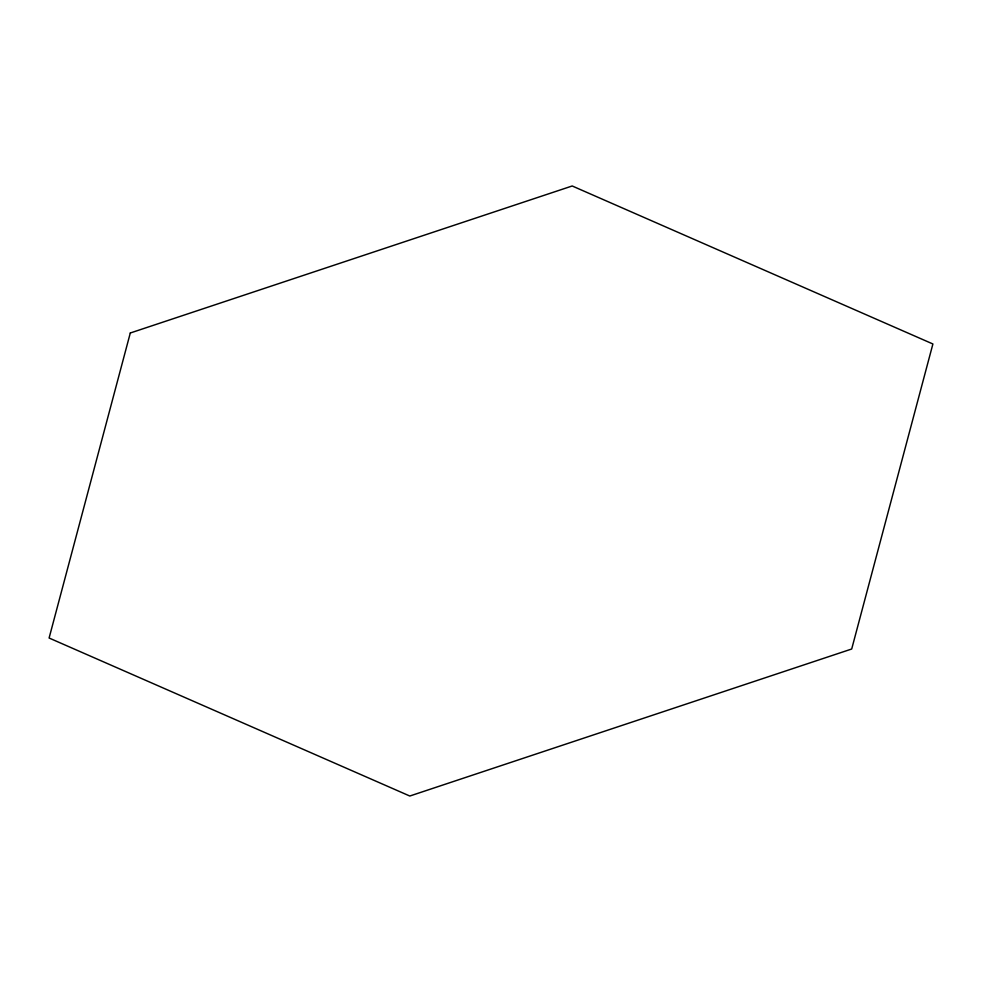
<?xml version="1.0" encoding="UTF-8"?>
<svg xmlns="http://www.w3.org/2000/svg" width="982" height="982" viewBox="0 0 982 982"><rect width="100%" height="100%" fill="white"/><g stroke="black" fill="none" stroke-linecap="round" stroke-linejoin="round"><path stroke-width="1.47" d="M130.299 332.996L49.1 638.018L409.801 796.021L851.701 649.004L932.9 343.982L572.199 185.979L130.299 332.996"/></g></svg>
